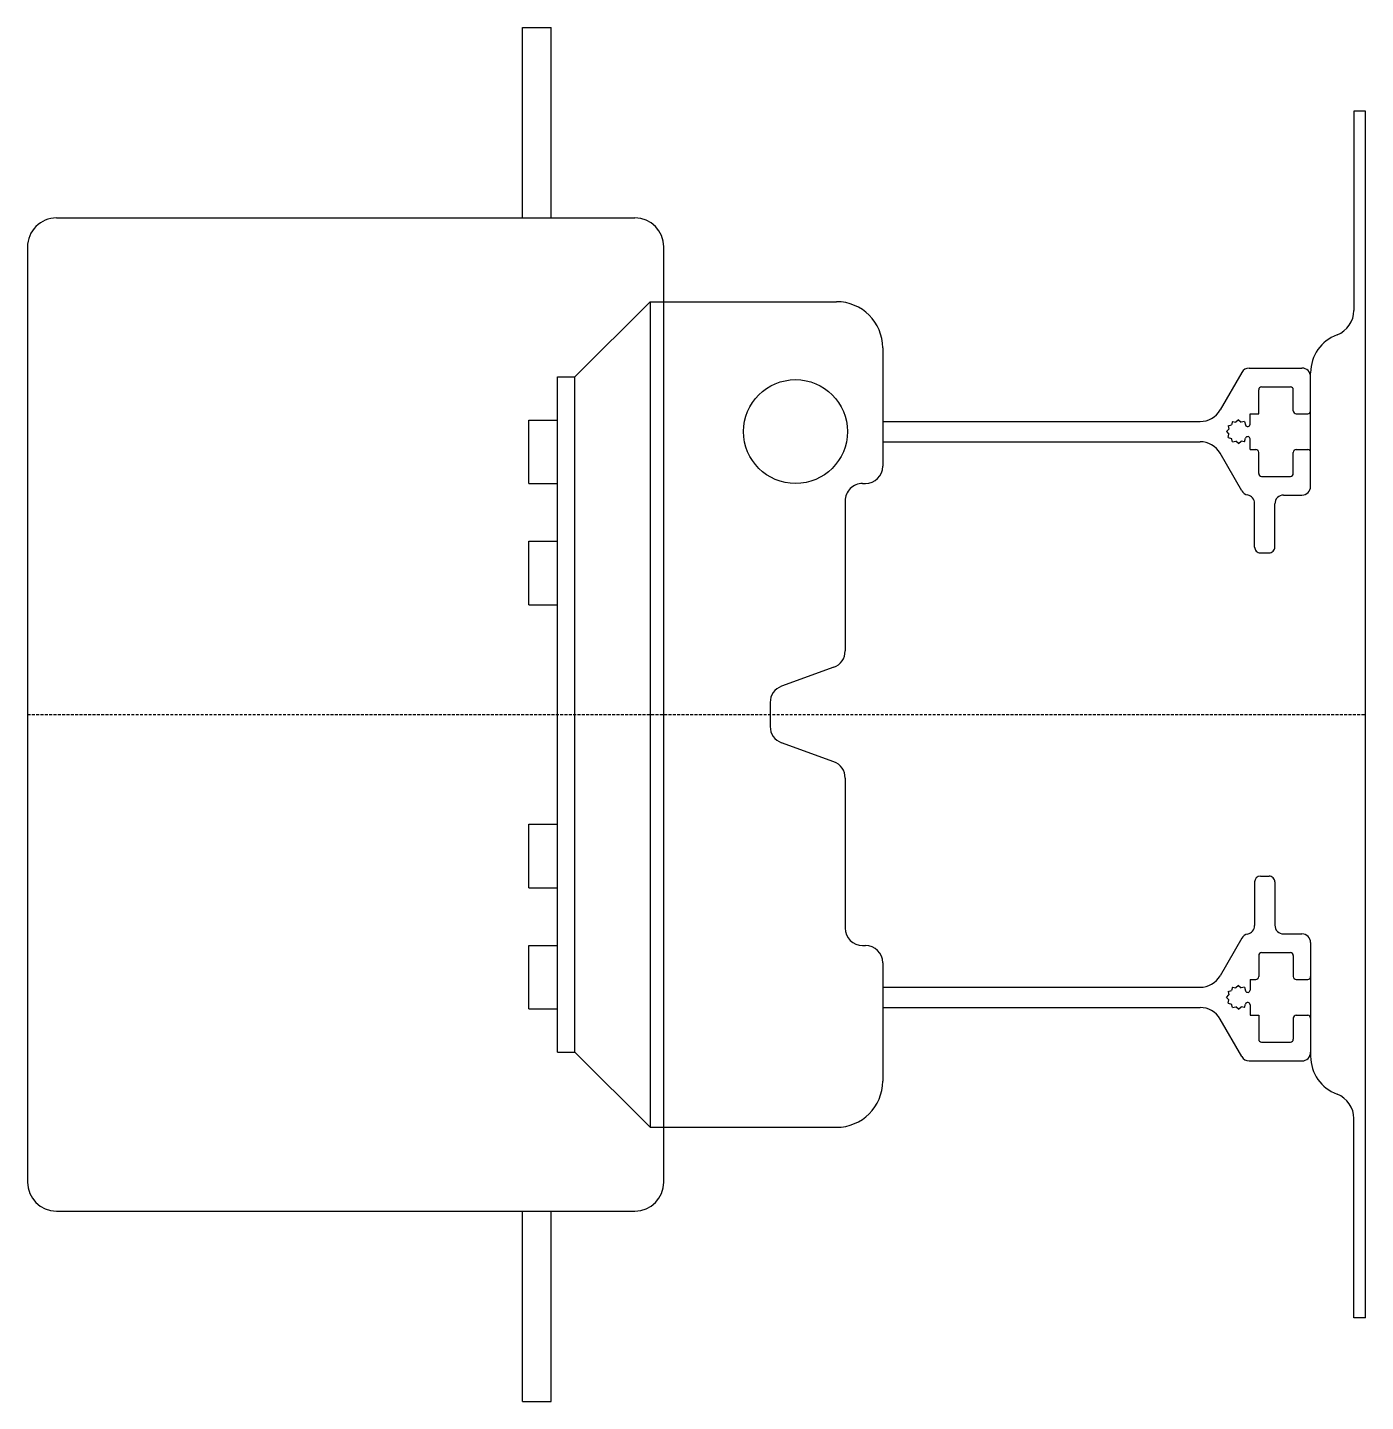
# Model space of a CAD drawing. Extents: x 0 to 232, y 0 to 238.
import ezdxf

# ---------------------------------------------------------------- set-up
doc = ezdxf.new("R2010")
doc.units = 0
doc.linetypes.add('DASHED', pattern=[0.75, 0.5, -0.25])
doc.layers.add('-15N-THT. THIẾT BỊ ĐÓNG MỞ', color=40, linetype='CONTINUOUS')

# ---------------------------------------------------------------- blocks, each defined once
blk = doc.blocks.new('06 - N - SC CTT CHIẾU HÔNG LC1D500')
at = {"layer": '-15N-THT. THIẾT BỊ ĐÓNG MỞ'}
for p, q in [((-145.99974, 119), (-140.99974, 119)), ((-145.99974, 86), (-145.99974, 119)), ((-140.99974, 86), (-140.99974, 119)), ((0, 104.5), (-2, 104.5)), ((-2, 104.5), (-2, 69.98436)), ((0, -104.5), (0, 104.5)), ((-226.699997, 86), (-126.49974, 86)), ((-231.699997, 81), (-231.699997, -81)), ((-121.49974, -81), (-121.49974, 81)), ((-136.899887, 58.5), (-123.899826, 71.5)), ((-123.899887, 71.5), (-91.599853, 71.5)), ((-123.899887, 71.5), (-123.899887, -71.5)), ((-83.599853, 63.5), (-83.599853, 43)), ((-20.133789, 60), (-10.999756, 60)), ((-139.899887, 58.5), (-136.899887, 58.5)), ((-139.899887, -58.5), (-139.899887, 58.5)), ((-136.899887, -58.5), (-136.899887, 58.5)), ((-21.433105, 59.249867), (-25.185913, 52.749813)), ((-9.5, 39.5), (-9.5, 59.202423)), ((-18.499756, 52.100098), (-18.499756, 56.25)), ((-18, 56.75), (-13, 56.75)), ((-12.499756, 52.600098), (-12.499756, 56.25)), ((-144.899887, 51), (-139.899887, 51)), ((-144.899887, 40), (-144.899887, 51)), ((-83.599853, 50.75), (-28.649658, 50.75)), ((-23.775299, 50.024865), (-23.20198, 50.20213)), ((-23.775268, 50.024723), (-23.642196, 49.439816)), ((-23.025024, 50.77496), (-23.202225, 50.201878)), ((-23.025513, 50.774979), (-22.440368, 50.641835)), ((-22.000107, 51.049744), (-22.440292, 50.64188)), ((-22.000366, 51.049515), (-21.560287, 50.64172)), ((-20.974914, 50.774769), (-21.559814, 50.641693)), ((-20.974762, 50.775257), (-20.781784, 50.151093)), ((-19.999756, 52.100098), (-18.499756, 52.100098)), ((-19.999756, 50.269532), (-19.999756, 52.100098)), ((-12, 52.100098), (-9.999756, 52.100098)), ((-24.0504, 48.999798), (-23.642624, 48.5597)), ((-24.050201, 48.999447), (-23.642319, 49.439621)), ((-23.775619, 47.974636), (-23.642471, 48.559777)), ((-23.775589, 47.974732), (-23.202392, 47.79749)), ((-23.024673, 47.224411), (-23.201935, 47.79773)), ((-20.975326, 47.224095), (-20.782257, 47.848496)), ((-19.999756, 45.900147), (-19.999756, 47.730225)), ((-83.599853, 47.250245), (-28.649658, 47.250245)), ((-21.433197, 38.749649), (-25.186127, 45.249913)), ((-23.025223, 47.224366), (-22.440079, 47.357495)), ((-22.000046, 46.94962), (-22.440124, 47.357411)), ((-22.000442, 46.949761), (-21.56044, 47.35746)), ((-20.975281, 47.224526), (-21.56018, 47.357613)), ((-19.999756, 45.900147), (-18.999756, 45.900147)), ((-18.499756, 41.75), (-18.499756, 45.400147)), ((-12.499756, 41.75), (-12.499756, 45.400147)), ((-12, 45.900147), (-9.999756, 45.900147)), ((-18, 41.25), (-13, 41.25)), ((-144.899887, 40), (-139.899887, 40)), ((-87.099853, 40), (-86.599853, 40)), ((-90.099853, 37), (-90.099853, 11)), ((-19.199951, 29), (-19.199951, 36.553955)), ((-15.699951, 29), (-15.699951, 36.5)), ((-14.199951, 38), (-10.999756, 38)), ((-144.899887, 30), (-139.899887, 30)), ((-144.899887, 19), (-144.899887, 30)), ((-18.199951, 28), (-16.699951, 28)), ((-144.899887, 19), (-139.899887, 19)), ((-92.073852, 8.180893), (-101.125961, 4.8862)), ((-103.099853, 2.067139), (-103.099853, -2.067138)), ((-92.073852, -8.180893), (-101.125961, -4.8862)), ((-90.099853, -11), (-90.099853, -37)), ((-144.899887, -19), (-139.899887, -19)), ((-144.899887, -30), (-144.899887, -19)), ((-18.199951, -28), (-16.699951, -28)), ((-144.899887, -30), (-139.899887, -30)), ((-19.199951, -29), (-19.199951, -36.553955)), ((-15.699951, -29), (-15.699951, -36.5)), ((-14.199951, -38), (-10.999756, -38)), ((-144.899887, -51), (-144.899887, -40)), ((-144.899887, -40), (-139.899887, -40)), ((-87.099853, -40), (-86.599853, -40)), ((-21.433197, -38.749649), (-25.186127, -45.249908)), ((-9.5, -39.5), (-9.5, -59.202423)), ((-18.499756, -41.75), (-18.499756, -45.400146)), ((-18, -41.25), (-13, -41.25)), ((-12.499756, -41.75), (-12.499756, -45.400146)), ((-83.599853, -43), (-83.599853, -63.5)), ((-83.599853, -47.250244), (-28.649658, -47.250244)), ((-23.024673, -47.224411), (-23.201935, -47.797729)), ((-23.025223, -47.224365), (-22.440079, -47.357498)), ((-22.000046, -46.949615), (-22.440124, -47.357406)), ((-22.000442, -46.949768), (-21.56044, -47.357452)), ((-20.975281, -47.224517), (-21.56018, -47.357605)), ((-20.975326, -47.22409), (-20.782257, -47.848499)), ((-19.999756, -45.900146), (-19.999756, -47.730224)), ((-19.999756, -45.900146), (-18.999756, -45.900146)), ((-12, -45.900146), (-9.999756, -45.900146)), ((-24.0504, -48.999801), (-23.642624, -48.559692)), ((-24.050201, -48.99945), (-23.642319, -49.439621)), ((-23.775619, -47.97464), (-23.642471, -48.559784)), ((-23.775589, -47.974731), (-23.202392, -47.797485)), ((-23.775268, -50.024719), (-23.642196, -49.439819)), ((-144.899887, -51), (-139.899887, -51)), ((-83.599853, -50.75), (-28.649658, -50.75)), ((-23.775299, -50.024871), (-23.20198, -50.202133)), ((-23.025024, -50.774963), (-23.202225, -50.201873)), ((-23.025513, -50.774978), (-22.440368, -50.64183)), ((-22.000107, -51.049743), (-22.440292, -50.641876)), ((-22.000366, -51.049514), (-21.560287, -50.641723)), ((-20.974914, -50.774765), (-21.559814, -50.641693)), ((-20.974762, -50.775253), (-20.781784, -50.151092)), ((-19.999756, -50.269531), (-19.999756, -52.100097)), ((-19.999756, -52.100097), (-18.499756, -52.100097)), ((-18.499756, -52.100097), (-18.499756, -56.25)), ((-12, -52.100097), (-9.999756, -52.100097)), ((-21.433105, -59.249847), (-25.185913, -52.749801)), ((-12.499756, -52.600097), (-12.499756, -56.25)), ((-18, -56.75), (-13, -56.75)), ((-139.899887, -58.5), (-136.899887, -58.5)), ((-136.899887, -58.5), (-123.899826, -71.5)), ((-20.133789, -60), (-10.999756, -60)), ((-2, -104.5), (-2, -69.984359)), ((-123.899887, -71.5), (-91.599853, -71.5)), ((-226.699997, -86), (-126.49974, -86)), ((-145.99974, -119), (-145.99974, -86)), ((-140.99974, -119), (-140.99974, -86)), ((0, -104.5), (-2, -104.5)), ((-145.99974, -119), (-140.99974, -119))]:
    blk.add_line(p, q, dxfattribs=at)
at = {"layer": '-15N-THT. THIẾT BỊ ĐÓNG MỞ', "color": 6, "linetype": 'DASHED'}
blk.add_line((-231.699997, 0), (0, 0), dxfattribs=at)
at = {"layer": '-15N-THT. THIẾT BỊ ĐÓNG MỞ'}
blk.add_circle((-98.699707, 49), 9, dxfattribs=at)
for centre, radius, start, end in [((-226.699997, 81), 5, 90.000003, 180.000005), ((-126.49974, 81), 5, 0.00000319, 89.999982), ((-91.599853, 63.5), 8, 0.00000319, 89.999982), ((-6.5, 69.98436), 4.5, 290.354374, 0.000037), ((-2.5, 59.202423), 7, 110.354438, 180.000019), ((-20.133789, 58.500245), 1.5, 90.000201, 150.000025), ((-10.999756, 58.500245), 1.5, 0.00003051, 90.000037), ((-18, 56.25), 0.5, 90.000037, 179.999964), ((-13, 56.25), 0.5, 0.00003051, 90.000037), ((-28.649658, 54.750245), 4, 269.999919, 330.000043), ((-12, 52.600098), 0.5, 179.999964, 270.000001), ((-9.999756, 52.600098), 0.5, 269.999973, 0.000037), ((-20.399902, 50.269532), 0.4, 197.182179, 359.998999), ((-20.399902, 47.730225), 0.4, 0.000413, 162.817066), ((-28.649658, 43.25), 4, 30.000079, 90.000091), ((-18.999756, 45.400147), 0.5, 0.00003051, 90.000037), ((-12, 45.400147), 0.5, 90.000037, 179.999964), ((-9.999756, 45.400147), 0.5, 0.00003051, 90.000037), ((-86.599853, 43), 3, 270.000028, 0.00001), ((-18, 41.75), 0.5, 179.999964, 270.000001), ((-13, 41.75), 0.5, 269.999973, 0.000037), ((-87.099853, 37), 3, 89.999982, 180.000019), ((-20.133789, 39.5), 1.5, 209.999876, 259.124564), ((-10.999756, 39.5), 1.5, 269.999973, 0.000037), ((-20.699951, 36.553955), 1.5, 0.00003051, 79.124572), ((-14.199951, 36.5), 1.5, 90.000037, 179.999964), ((-18.199951, 29), 1, 179.999964, 270.000001), ((-16.699951, 29), 1, 269.999973, 0.000037), ((-93.099853, 11), 3, 289.999969, 359.999983), ((-100.099853, 2.067139), 3, 109.999978, 180.000019), ((-100.099853, -2.067138), 3, 180.000019, 250.000005), ((-93.099853, -11), 3, 0.00000319, 70.000041), ((-18.199951, -29), 1, 90.000037, 180.000019), ((-16.699951, -29), 1, 359.999983, 89.999992), ((-87.099853, -37), 3, 180.000019, 270.000001), ((-20.133789, -39.5), 1.5, 100.875446, 150.000134), ((-20.699951, -36.553955), 1.5, 280.875438, 359.999983), ((-14.199951, -36.5), 1.5, 180.000046, 269.999973), ((-10.999756, -39.5), 1.5, 359.999983, 89.999992), ((-86.599853, -43), 3, 0.00000319, 89.999982), ((-18, -41.75), 0.5, 90.000037, 180.000019), ((-13, -41.75), 0.5, 359.999983, 89.999992), ((-28.649658, -43.25), 4, 269.999919, 329.999934), ((-18.999756, -45.400146), 0.5, 269.999973, 359.999983), ((-12, -45.400146), 0.5, 180.000046, 269.999973), ((-9.999756, -45.400146), 0.5, 269.999973, 359.999983), ((-20.399902, -50.269531), 0.4, 0.00101406, 162.817831), ((-20.399902, -47.730224), 0.4, 197.182944, 359.9996), ((-28.649658, -54.750244), 4, 29.99997, 90.000091), ((-12, -52.600097), 0.5, 90.000037, 180.000019), ((-9.999756, -52.600097), 0.5, 359.999983, 89.999992), ((-18, -56.25), 0.5, 180.000046, 269.999973), ((-13, -56.25), 0.5, 269.999973, 359.999983), ((-20.133789, -58.500244), 1.5, 209.999985, 269.999809), ((-10.999756, -58.500244), 1.5, 269.999973, 359.999983), ((-2.5, -59.202423), 7, 179.999964, 249.6456), ((-91.599853, -63.5), 8, 270.000028, 0.00001), ((-6.5, -69.984359), 4.5, 359.999983, 69.645646), ((-226.699997, -81), 5, 180.000005, 270.000001), ((-126.49974, -81), 5, 270.000028, 0.00001)]:
    blk.add_arc(centre, radius, start, end, dxfattribs=at)

msp = doc.modelspace()

# ---------------------------------------------------------------- block references
msp.add_blockref('06 - N - SC CTT CHIẾU HÔNG LC1D500', (231.699997, 119))

doc.saveas('drawing.dxf')
